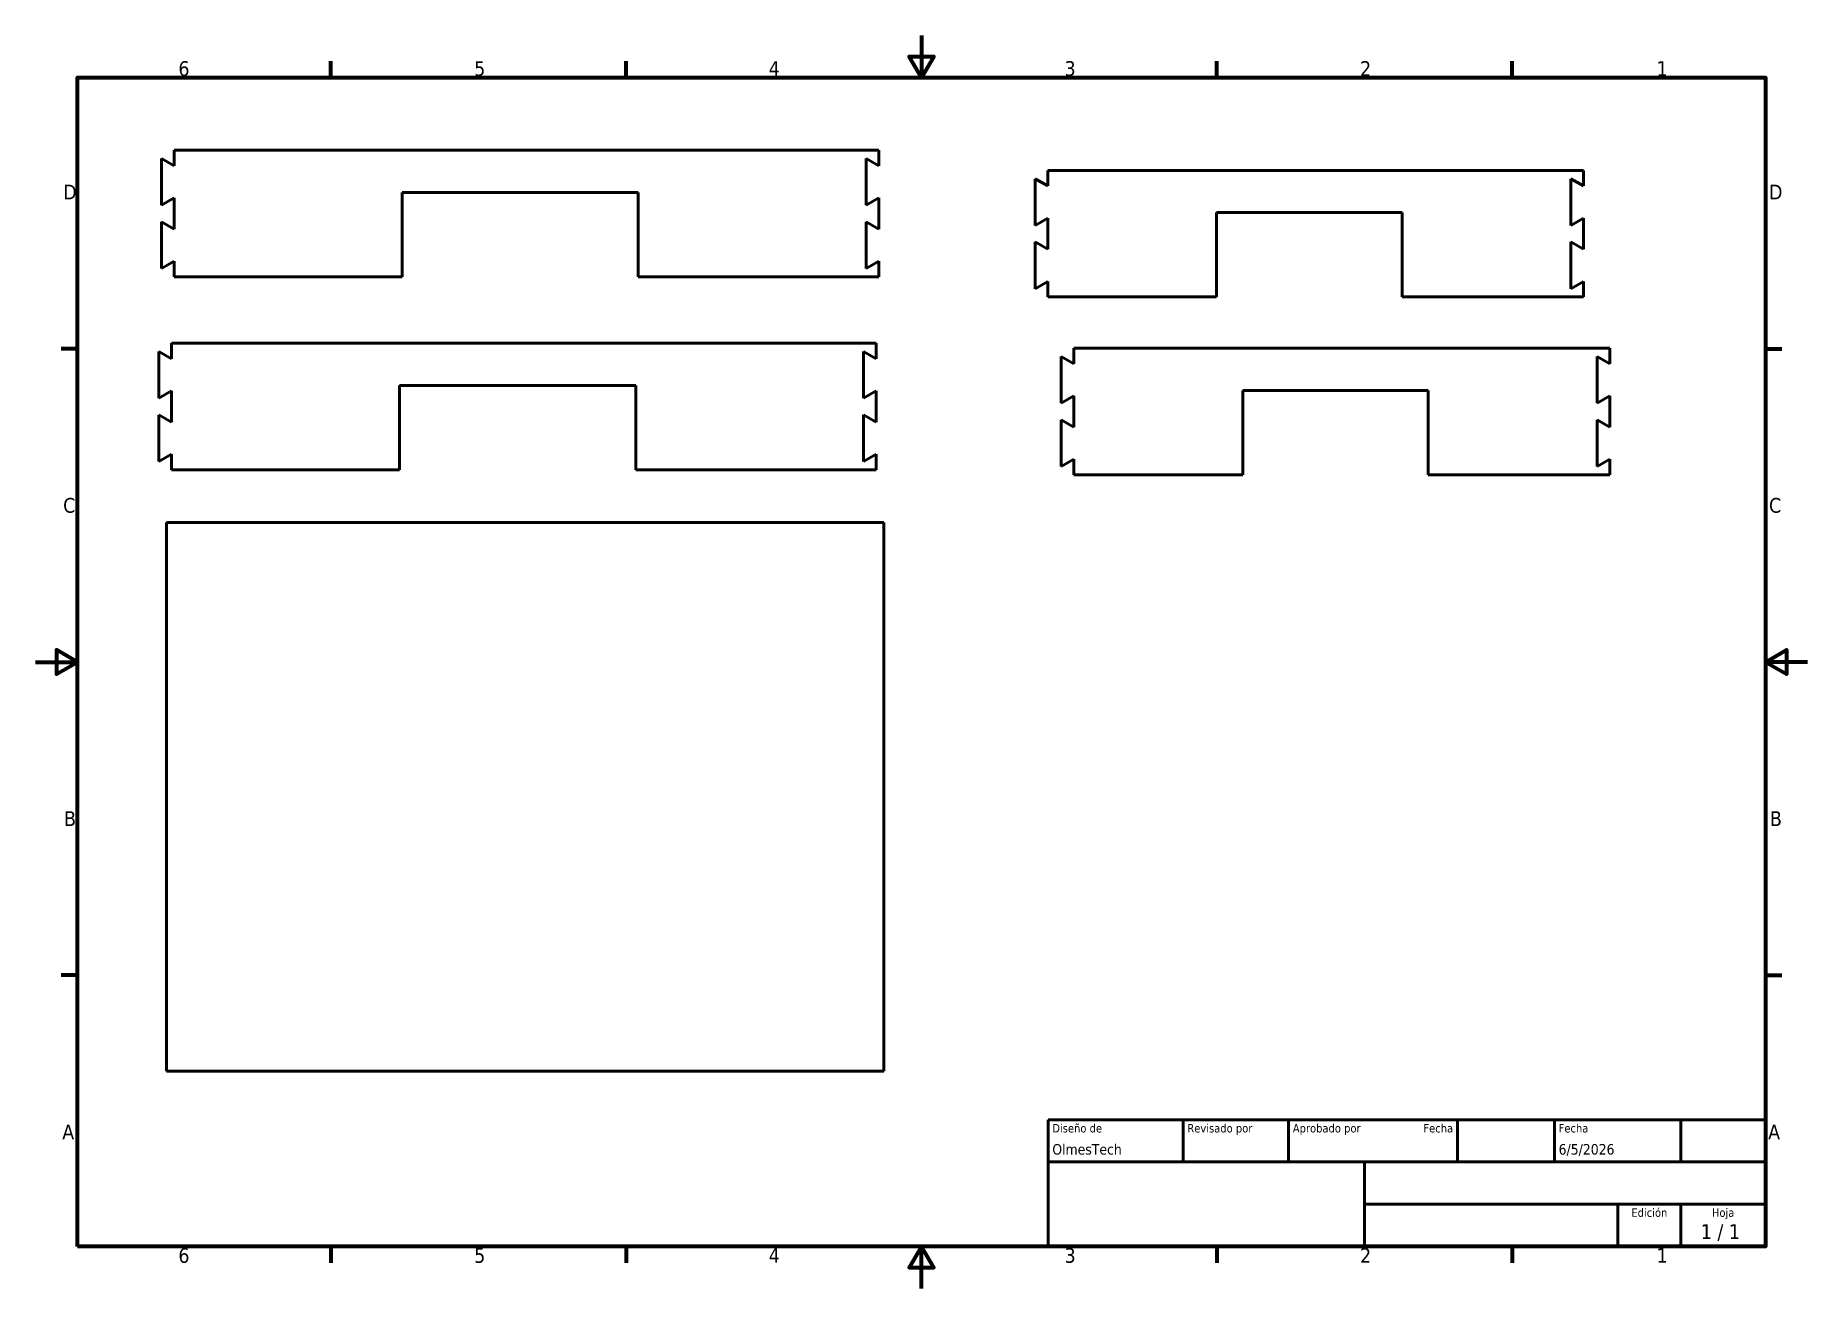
# Model space of a CAD drawing. Header units: millimetres. Extents: x 0 to 420, y 0 to 297.
import ezdxf
from ezdxf.enums import TextEntityAlignment as Align

# ---------------------------------------------------------------- set-up
doc = ezdxf.new("R2010")
doc.units = ezdxf.units.MM
for name, color, linetype, lineweight in [('Borde (ISO)', 7, 'Continuous', 70), ('Título (ISO)', 7, 'Continuous', 50), ('Visible (ISO)', 7, 'Continuous', 50)]:
    doc.layers.add(name, color=color, linetype=linetype, lineweight=lineweight)
doc.styles.add('Estilo de texto39', font='tahoma.ttf')
doc.styles.add('Estilo de texto41', font='tahoma.ttf')
doc.styles.add('Texto de nota (ISO)', font='tahoma.ttf')

# ---------------------------------------------------------------- blocks, each defined once
blk = doc.blocks.new('Marcos Marco por defecto')
at = {"layer": 'Borde (ISO)'}
for p, q in [((70, 287), (70, 290.9)), ((140, 287), (140, 290.9)), ((280, 287), (280, 290.9)), ((350, 287), (350, 290.9)), ((10, 222.75), (6.1, 222.75)), ((410, 222.75), (413.9, 222.75)), ((10, 74.25), (6.1, 74.25)), ((410, 74.25), (413.9, 74.25)), ((70, 10), (70, 6.1)), ((140, 10), (140, 6.1)), ((280, 10), (280, 6.1)), ((350, 10), (350, 6.1))]:
    blk.add_line(p, q, dxfattribs=at)
at = {"layer": 'Borde (ISO)', "flags": 128}
for points in [[(210, 297), (210, 287), (207.11, 292), (212.89, 292), (210, 287)], [(10, 10), (10, 287), (410, 287), (410, 10), (10, 10)], [(0, 148.5), (10, 148.5), (5, 151.39), (5, 145.61), (10, 148.5)], [(420, 148.5), (410, 148.5), (415, 151.39), (415, 145.61), (410, 148.5)], [(210, 0), (210, 10), (207.11, 5), (212.89, 5), (210, 10)]]:
    blk.add_lwpolyline(points, dxfattribs=at)
at = {"layer": 'Borde (ISO)', "char_height": 3.5, "attachment_point": 7, "style": 'Texto de nota (ISO)'}
for s, insert in [('6', (33.88, 287.33)), ('5', (103.98, 287.33)), ('4', (173.78, 287.4)), ('3', (243.91, 287.33)), ('2', (313.94, 287.4)), ('1', (384.21, 287.4)), ('D', (6.57, 258.13)), ('D', (410.87, 258.13)), ('C', (6.56, 183.81)), ('C', (410.86, 183.81)), ('B', (6.78, 109.63)), ('B', (411.08, 109.63)), ('A', (6.36, 35.38)), ('A', (410.66, 35.38)), ('6', (33.88, 6.03)), ('5', (103.98, 6.03)), ('4', (173.78, 6.1)), ('3', (243.91, 6.03)), ('2', (313.94, 6.1)), ('1', (384.21, 6.1))]:
    blk.add_mtext(s, dxfattribs=dict(at, insert=insert))
blk = doc.blocks.new('Cajetines ISO')
at = {"layer": 'Título (ISO)'}
for p, q in [((270.07, 130), (100.07, 130)), ((100.07, 130), (100.07, 100)), ((132.07, 120), (132.07, 130)), ((157.07, 120), (157.07, 130)), ((197.07, 120), (197.07, 130)), ((220.07, 120), (220.07, 130)), ((250.07, 120), (250.07, 130)), ((270.07, 100), (270.07, 130)), ((100.07, 120), (270.07, 120)), ((175.07, 120), (175.07, 100)), ((270.07, 110), (175.07, 110)), ((235.07, 100), (235.07, 110)), ((250.07, 100), (250.07, 110)), ((100.07, 100), (270.07, 100))]:
    blk.add_line(p, q, dxfattribs=at)
at = {"layer": 'Título (ISO)', "style": 'Estilo de texto41'}
for s, p in [('Diseño de', (101.07, 129)), ('Revisado por', (133.07, 129)), ('Aprobado por', (158.07, 129)), ('Fecha', (221.07, 129))]:
    blk.add_text(s, height=2, dxfattribs=at).set_placement(p, align=Align.TOP_LEFT)
blk.add_text('Fecha', height=2, dxfattribs=at).set_placement((196.07, 129), align=Align.TOP_RIGHT)
for s, p in [('Edición', (242.57, 109)), ('Hoja', (260.07, 109))]:
    blk.add_text(s, height=2, dxfattribs=at).set_placement(p, align=Align.TOP_CENTER)
at = {"layer": 'Título (ISO)', "style": 'Texto de nota (ISO)'}
blk.add_text('1 / 1 ', height=3.5, dxfattribs=at).set_placement((260.07, 103.5), align=Align.MIDDLE_CENTER)
at = {"layer": 'Título (ISO)', "style": 'Estilo de texto39'}
for tag, p in [('AUTOR', (101.07, 121)), ('COMPROBADO_POR', (133.07, 121)), ('APROBADO_POR_ING.', (158.07, 121)), ('FECHA_DE_CREACIÓN', (221.07, 121))]:
    blk.add_attdef(tag, text='', height=2.5, dxfattribs=at).set_placement(p, align=Align.BOTTOM_LEFT)
blk.add_attdef('FECHA_DE_APROBACIÓN_DE_ING.', text='', height=2.5, dxfattribs=at).set_placement((196.07, 121), align=Align.BOTTOM_RIGHT)
at = {"layer": 'Título (ISO)', "style": 'Texto de nota (ISO)'}
for tag, p in [('TÍTULO', (222.57, 115)), ('Nº_DE_REVISIÓN', (242.57, 103.5))]:
    blk.add_attdef(tag, text='', height=3.5, dxfattribs=at).set_placement(p, align=Align.MIDDLE_CENTER)
at = {"layer": 'Título (ISO)', "lineweight": 30, "flags": 104}
blk.add_attdef('EMPRESA', text='', height=3.5, dxfattribs=at).set_placement((137.41, 109.96), align=Align.MIDDLE_CENTER)
at = {"layer": 'Título (ISO)', "style": 'Texto de nota (ISO)'}
blk.add_attdef('Nº_DE_PIEZA', text='', height=3.5, dxfattribs=at).set_placement((176.07, 105), align=Align.MIDDLE_LEFT)

msp = doc.modelspace()

# ---------------------------------------------------------------- linework, layer by layer
at = {"layer": 'Visible (ISO)'}
for p, q in [((199.88, 269.81), (32.88, 269.81)), ((32.88, 269.81), (32.88, 266.11)), ((199.88, 266.11), (199.88, 269.81)), ((29.88, 267.84), (29.88, 256.78)), ((32.88, 266.11), (29.88, 267.84)), ((196.88, 267.84), (199.88, 266.11)), ((196.88, 256.78), (196.88, 267.84)), ((239.92, 265.02), (239.92, 261.32)), ((366.92, 265.02), (239.92, 265.02)), ((366.92, 261.32), (366.92, 265.02)), ((236.92, 263.05), (236.92, 251.98)), ((239.92, 261.32), (236.92, 263.05)), ((363.92, 263.05), (366.92, 261.32)), ((363.92, 251.98), (363.92, 263.05)), ((29.88, 256.78), (32.88, 258.51)), ((32.88, 258.51), (32.88, 251.11)), ((86.88, 259.81), (142.88, 259.81)), ((86.88, 239.81), (86.88, 259.81)), ((142.88, 259.81), (142.88, 239.81)), ((199.88, 258.51), (196.88, 256.78)), ((199.88, 251.11), (199.88, 258.51)), ((29.88, 252.84), (29.88, 241.78)), ((32.88, 251.11), (29.88, 252.84)), ((196.88, 252.84), (199.88, 251.11)), ((196.88, 241.78), (196.88, 252.84)), ((236.92, 251.98), (239.92, 253.72)), ((239.92, 253.72), (239.92, 246.32)), ((279.92, 255.02), (323.92, 255.02)), ((279.92, 235.02), (279.92, 255.02)), ((323.92, 255.02), (323.92, 235.02)), ((366.92, 253.72), (363.92, 251.98)), ((366.92, 246.32), (366.92, 253.72)), ((236.92, 248.05), (236.92, 236.98)), ((239.92, 246.32), (236.92, 248.05)), ((363.92, 248.05), (366.92, 246.32)), ((363.92, 236.98), (363.92, 248.05)), ((29.88, 241.78), (32.88, 243.51)), ((32.88, 243.51), (32.88, 239.81)), ((32.88, 239.81), (86.88, 239.81)), ((142.88, 239.81), (199.88, 239.81)), ((199.88, 243.51), (196.88, 241.78)), ((199.88, 239.81), (199.88, 243.51)), ((236.92, 236.98), (239.92, 238.72)), ((239.92, 238.72), (239.92, 235.02)), ((366.92, 238.72), (363.92, 236.98)), ((366.92, 235.02), (366.92, 238.72)), ((239.92, 235.02), (279.92, 235.02)), ((323.92, 235.02), (366.92, 235.02)), ((199.28, 224.05), (32.28, 224.05)), ((32.28, 224.05), (32.28, 220.35)), ((199.28, 220.35), (199.28, 224.05)), ((246.12, 222.85), (246.12, 219.15)), ((373.12, 222.85), (246.12, 222.85)), ((373.12, 219.15), (373.12, 222.85)), ((29.28, 222.08), (29.28, 211.02)), ((32.28, 220.35), (29.28, 222.08)), ((196.28, 222.08), (199.28, 220.35)), ((196.28, 211.02), (196.28, 222.08)), ((243.12, 220.88), (243.12, 209.82)), ((246.12, 219.15), (243.12, 220.88)), ((370.12, 220.88), (373.12, 219.15)), ((370.12, 209.82), (370.12, 220.88)), ((29.28, 211.02), (32.28, 212.75)), ((32.28, 212.75), (32.28, 205.35)), ((86.28, 214.05), (142.28, 214.05)), ((86.28, 194.05), (86.28, 214.05)), ((142.28, 214.05), (142.28, 194.05)), ((199.28, 212.75), (196.28, 211.02)), ((199.28, 205.35), (199.28, 212.75)), ((243.12, 209.82), (246.12, 211.55)), ((246.12, 211.55), (246.12, 204.15)), ((286.12, 212.85), (330.12, 212.85)), ((286.12, 192.85), (286.12, 212.85)), ((330.12, 212.85), (330.12, 192.85)), ((373.12, 211.55), (370.12, 209.82)), ((373.12, 204.15), (373.12, 211.55)), ((29.28, 207.08), (29.28, 196.02)), ((32.28, 205.35), (29.28, 207.08)), ((196.28, 207.08), (199.28, 205.35)), ((196.28, 196.02), (196.28, 207.08)), ((243.12, 205.88), (243.12, 194.82)), ((246.12, 204.15), (243.12, 205.88)), ((370.12, 205.88), (373.12, 204.15)), ((370.12, 194.82), (370.12, 205.88)), ((29.28, 196.02), (32.28, 197.75)), ((32.28, 197.75), (32.28, 194.05)), ((199.28, 197.75), (196.28, 196.02)), ((199.28, 194.05), (199.28, 197.75)), ((32.28, 194.05), (86.28, 194.05)), ((142.28, 194.05), (199.28, 194.05)), ((243.12, 194.82), (246.12, 196.55)), ((246.12, 196.55), (246.12, 192.85)), ((373.12, 196.55), (370.12, 194.82)), ((373.12, 192.85), (373.12, 196.55)), ((246.12, 192.85), (286.12, 192.85)), ((330.12, 192.85), (373.12, 192.85)), ((201.08, 181.53), (31.08, 181.53)), ((31.08, 181.53), (31.08, 51.53)), ((201.08, 51.53), (201.08, 181.53)), ((31.08, 51.53), (201.08, 51.53))]:
    msp.add_line(p, q, dxfattribs=at)

# ---------------------------------------------------------------- block references
msp.add_blockref('Marcos Marco por defecto', (0, 0))
msp.add_blockref('Cajetines ISO', (139.93, -90)).add_auto_attribs({'AUTOR': 'OlmesTech', 'FECHA_DE_CREACIÓN': '6/5/2026'})

doc.saveas('drawing.dxf')
